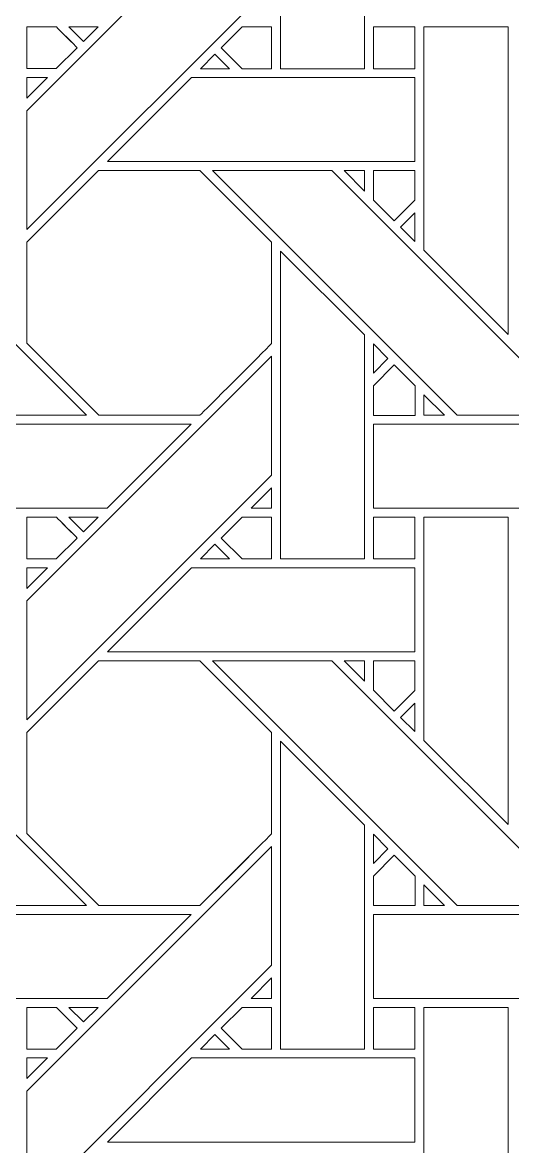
# Model space of a CAD drawing. Header units: inches. Extents: x 3.4 to 21.4, y 4.6 to 13.6.
# Drawn here: x 12.137 to 13.086, y 9.34 to 11.515 of the extents above; entities that cross this region are included whole.
import ezdxf

# ---------------------------------------------------------------- set-up
doc = ezdxf.new("R2010")
doc.units = ezdxf.units.IN
doc.header["$MEASUREMENT"] = 0
doc.layers.add('Design', color=7, linetype='Continuous', lineweight=0)

msp = doc.modelspace()

# ---------------------------------------------------------------- linework, layer by layer
at = {"layer": 'Design'}
for points, knots in [([(3.3829, 13.5948), (3.3829, 13.5948), (3.3829, 4.5948), (3.3829, 4.5948), (3.3829, 4.5948), (21.3829, 4.5948), (21.3829, 4.5948), (21.3829, 4.5948), (21.3829, 13.5948), (21.3829, 13.5948), (21.3829, 13.5948), (3.3829, 13.5948), (3.3829, 13.5948)], [0, 0, 0, 0, 1, 1, 1, 2, 2, 2, 3, 3, 3, 4, 4, 4, 4]), ([(3.8379, 13.1448), (3.8379, 13.1448), (3.8379, 5.0448), (3.8379, 5.0448), (3.8379, 5.0448), (20.9329, 5.0448), (20.9329, 5.0448), (20.9329, 5.0448), (20.9329, 13.1448), (20.9329, 13.1448), (20.9329, 13.1448), (3.8379, 13.1448), (3.8379, 13.1448)], [0, 0, 0, 0, 1, 1, 1, 2, 2, 2, 3, 3, 3, 4, 4, 4, 4]), ([(12.6368, 11.4256), (12.6368, 11.4256), (12.6368, 12.0214), (12.6368, 12.0214), (12.6368, 12.0214), (12.7996, 11.8593), (12.7996, 11.8593), (12.7996, 11.8593), (12.7996, 11.4256), (12.7996, 11.4256), (12.7996, 11.4256), (12.6368, 11.4256), (12.6368, 11.4256)], [0, 0, 0, 0, 1, 1, 1, 2, 2, 2, 3, 3, 3, 4, 4, 4, 4]), ([(12.6197, 11.5878), (12.6197, 11.5878), (12.146, 11.1142), (12.146, 11.1142), (12.146, 11.1142), (12.146, 11.3443), (12.146, 11.3443), (12.146, 11.3443), (12.6197, 11.8179), (12.6197, 11.8179), (12.6197, 11.8179), (12.6197, 11.5878), (12.6197, 11.5878)], [0, 0, 0, 0, 1, 1, 1, 2, 2, 2, 3, 3, 3, 4, 4, 4, 4]), ([(12.2031, 11.5064), (12.2082, 11.5013), (12.239, 11.4705), (12.2434, 11.4661), (12.2434, 11.4661), (12.203, 11.4257), (12.203, 11.4257), (12.203, 11.4257), (12.146, 11.4257), (12.146, 11.4257), (12.146, 11.4257), (12.146, 11.5064), (12.146, 11.5064), (12.146, 11.5064), (12.2031, 11.5064), (12.2031, 11.5064)], [0, 0, 0, 0, 1, 1, 1, 2, 2, 2, 3, 3, 3, 4, 4, 4, 5, 5, 5, 5]), ([(12.2434, 11.4661), (12.2434, 11.4661), (12.203, 11.4257), (12.203, 11.4257), (12.203, 11.4257), (12.146, 11.4257), (12.146, 11.4257), (12.146, 11.4257), (12.146, 11.5064), (12.146, 11.5064), (12.146, 11.5064), (12.2031, 11.5064), (12.2031, 11.5064), (12.2084, 11.5012), (12.2392, 11.4703), (12.2434, 11.4661)], [0, 0, 0, 0, 1, 1, 1, 2, 2, 2, 3, 3, 3, 4, 4, 4, 5, 5, 5, 5]), ([(12.2275, 11.5064), (12.2275, 11.5064), (12.2839, 11.5064), (12.2839, 11.5064), (12.2839, 11.5064), (12.2556, 11.4782), (12.2556, 11.4782), (12.2556, 11.4782), (12.2275, 11.5064), (12.2275, 11.5064)], [0, 0, 0, 0, 1, 1, 1, 2, 2, 2, 3, 3, 3, 3]), ([(12.6197, 11.5064), (12.6197, 11.5064), (12.6197, 11.4256), (12.6197, 11.4256), (12.6197, 11.4256), (12.5626, 11.4256), (12.5626, 11.4256), (12.5626, 11.4256), (12.5222, 11.466), (12.5222, 11.466), (12.5222, 11.466), (12.5627, 11.5064), (12.5627, 11.5064), (12.5627, 11.5064), (12.6197, 11.5064), (12.6197, 11.5064)], [0, 0, 0, 0, 1, 1, 1, 2, 2, 2, 3, 3, 3, 4, 4, 4, 5, 5, 5, 5]), ([(12.6197, 11.5064), (12.6197, 11.5064), (12.6197, 11.4256), (12.6197, 11.4256), (12.6197, 11.4256), (12.5626, 11.4256), (12.5626, 11.4256), (12.5626, 11.4256), (12.5222, 11.466), (12.5222, 11.466), (12.5222, 11.466), (12.5627, 11.5064), (12.5627, 11.5064), (12.5627, 11.5064), (12.6197, 11.5064), (12.6197, 11.5064)], [0, 0, 0, 0, 1, 1, 1, 2, 2, 2, 3, 3, 3, 4, 4, 4, 5, 5, 5, 5]), ([(12.8971, 11.4256), (12.8971, 11.4256), (12.8169, 11.4256), (12.8169, 11.4256), (12.8169, 11.4256), (12.8169, 11.5064), (12.8169, 11.5064), (12.8169, 11.5064), (12.8971, 11.5064), (12.8971, 11.5064), (12.8971, 11.5064), (12.8971, 11.4256), (12.8971, 11.4256)], [0, 0, 0, 0, 1, 1, 1, 2, 2, 2, 3, 3, 3, 4, 4, 4, 4]), ([(12.8971, 11.5064), (12.8971, 11.5064), (12.8971, 11.4256), (12.8971, 11.4256), (12.8971, 11.4256), (12.8169, 11.4256), (12.8169, 11.4256), (12.8169, 11.4256), (12.8169, 11.5064), (12.8169, 11.5064), (12.8169, 11.5064), (12.8971, 11.5064), (12.8971, 11.5064)], [0, 0, 0, 0, 1, 1, 1, 2, 2, 2, 3, 3, 3, 4, 4, 4, 4]), ([(12.9147, 11.0742), (12.9147, 11.0742), (12.9147, 11.5064), (12.9147, 11.5064), (12.9147, 11.5064), (13.0776, 11.5064), (13.0776, 11.5064), (13.0776, 11.5064), (13.0776, 10.9113), (13.0776, 10.9113), (13.0776, 10.9113), (12.9147, 11.0742), (12.9147, 11.0742)], [0, 0, 0, 0, 1, 1, 1, 2, 2, 2, 3, 3, 3, 4, 4, 4, 4]), ([(12.5384, 11.4256), (12.5384, 11.4256), (12.4819, 11.4256), (12.4819, 11.4256), (12.4819, 11.4256), (12.5101, 11.4539), (12.5101, 11.4539), (12.5101, 11.4539), (12.5384, 11.4256), (12.5384, 11.4256)], [0, 0, 0, 0, 1, 1, 1, 2, 2, 2, 3, 3, 3, 3]), ([(12.1859, 11.4085), (12.1859, 11.4085), (12.146, 11.3687), (12.146, 11.3687), (12.146, 11.3687), (12.146, 11.4085), (12.146, 11.4085), (12.146, 11.4085), (12.1859, 11.4085), (12.1859, 11.4085)], [0, 0, 0, 0, 1, 1, 1, 2, 2, 2, 3, 3, 3, 3]), ([(12.8972, 11.4085), (12.8972, 11.4085), (12.8972, 11.2457), (12.8972, 11.2457), (12.8972, 11.2457), (12.3019, 11.2457), (12.3019, 11.2457), (12.3019, 11.2457), (12.4647, 11.4085), (12.4647, 11.4085), (12.4647, 11.4085), (12.8972, 11.4085), (12.8972, 11.4085)], [0, 0, 0, 0, 1, 1, 1, 2, 2, 2, 3, 3, 3, 4, 4, 4, 4]), ([(12.2611, 10.7549), (12.2611, 10.7549), (12.03, 10.7549), (12.03, 10.7549), (12.03, 10.7549), (11.5565, 11.2285), (11.5565, 11.2285), (11.5565, 11.2285), (11.7874, 11.2285), (11.7874, 11.2285), (11.7874, 11.2285), (12.2611, 10.7549), (12.2611, 10.7549)], [0, 0, 0, 0, 1, 1, 1, 2, 2, 2, 3, 3, 3, 4, 4, 4, 4]), ([(12.2847, 11.2285), (12.2847, 11.2285), (12.4809, 11.2285), (12.4809, 11.2285), (12.4809, 11.2285), (12.6197, 11.0898), (12.6197, 11.0898), (12.6197, 11.0898), (12.6197, 10.8936), (12.6197, 10.8936), (12.6019, 10.8757), (12.49, 10.7639), (12.481, 10.7549), (12.481, 10.7549), (12.2853, 10.7549), (12.2853, 10.7549), (12.2853, 10.7549), (12.146, 10.8942), (12.146, 10.8942), (12.146, 10.8942), (12.146, 11.0898), (12.146, 11.0898), (12.146, 11.0898), (12.2847, 11.2285), (12.2847, 11.2285)], [0, 0, 0, 0, 1, 1, 1, 2, 2, 2, 3, 3, 3, 4, 4, 4, 5, 5, 5, 6, 6, 6, 7, 7, 7, 8, 8, 8, 8]), ([(12.6197, 11.0898), (12.6197, 11.0898), (12.6197, 10.8936), (12.6197, 10.8936), (12.6019, 10.8757), (12.49, 10.7639), (12.481, 10.7549), (12.481, 10.7549), (12.2853, 10.7549), (12.2853, 10.7549), (12.2853, 10.7549), (12.146, 10.8942), (12.146, 10.8942), (12.146, 10.8942), (12.146, 11.0898), (12.146, 11.0898), (12.146, 11.0898), (12.2847, 11.2285), (12.2847, 11.2285), (12.2847, 11.2285), (12.4809, 11.2285), (12.4809, 11.2285), (12.4809, 11.2285), (12.6197, 11.0898), (12.6197, 11.0898)], [0, 0, 0, 0, 1, 1, 1, 2, 2, 2, 3, 3, 3, 4, 4, 4, 5, 5, 5, 6, 6, 6, 7, 7, 7, 8, 8, 8, 8]), ([(13.2098, 10.7549), (13.2098, 10.7549), (12.9787, 10.7549), (12.9787, 10.7549), (12.9787, 10.7549), (12.5052, 11.2285), (12.5052, 11.2285), (12.5052, 11.2285), (12.7361, 11.2285), (12.7361, 11.2285), (12.7361, 11.2285), (13.2098, 10.7549), (13.2098, 10.7549)], [0, 0, 0, 0, 1, 1, 1, 2, 2, 2, 3, 3, 3, 4, 4, 4, 4]), ([(12.7603, 11.2285), (12.7603, 11.2285), (12.7997, 11.2285), (12.7997, 11.2285), (12.7997, 11.2285), (12.7997, 11.1887), (12.7997, 11.1887), (12.7997, 11.1887), (12.7603, 11.2285), (12.7603, 11.2285)], [0, 0, 0, 0, 1, 1, 1, 2, 2, 2, 3, 3, 3, 3]), ([(12.8971, 11.2286), (12.8971, 11.2286), (12.8971, 11.171), (12.8971, 11.171), (12.8971, 11.171), (12.8572, 11.131), (12.8572, 11.131), (12.8572, 11.131), (12.8169, 11.1714), (12.8169, 11.1714), (12.8169, 11.1714), (12.8169, 11.2286), (12.8169, 11.2286), (12.8169, 11.2286), (12.8971, 11.2286), (12.8971, 11.2286)], [0, 0, 0, 0, 1, 1, 1, 2, 2, 2, 3, 3, 3, 4, 4, 4, 5, 5, 5, 5]), ([(12.8971, 11.171), (12.8971, 11.171), (12.8572, 11.131), (12.8572, 11.131), (12.8572, 11.131), (12.8169, 11.1714), (12.8169, 11.1714), (12.8169, 11.1714), (12.8169, 11.2286), (12.8169, 11.2286), (12.8169, 11.2286), (12.8971, 11.2286), (12.8971, 11.2286), (12.8971, 11.2286), (12.8971, 11.171), (12.8971, 11.171)], [0, 0, 0, 0, 1, 1, 1, 2, 2, 2, 3, 3, 3, 4, 4, 4, 5, 5, 5, 5]), ([(12.8972, 11.1467), (12.8972, 11.1467), (12.8972, 11.0915), (12.8972, 11.0915), (12.8972, 11.0915), (12.8694, 11.1189), (12.8694, 11.1189), (12.8694, 11.1189), (12.8972, 11.1467), (12.8972, 11.1467)], [0, 0, 0, 0, 1, 1, 1, 2, 2, 2, 3, 3, 3, 3]), ([(12.6368, 10.4769), (12.6368, 10.4769), (12.6368, 11.0727), (12.6368, 11.0727), (12.6368, 11.0727), (12.7996, 10.9106), (12.7996, 10.9106), (12.7996, 10.9106), (12.7996, 10.4769), (12.7996, 10.4769), (12.7996, 10.4769), (12.6368, 10.4769), (12.6368, 10.4769)], [0, 0, 0, 0, 1, 1, 1, 2, 2, 2, 3, 3, 3, 4, 4, 4, 4]), ([(12.8169, 10.8363), (12.8169, 10.8363), (12.8169, 10.8931), (12.8169, 10.8931), (12.8169, 10.8931), (12.8451, 10.8645), (12.8451, 10.8645), (12.8451, 10.8645), (12.8169, 10.8363), (12.8169, 10.8363)], [0, 0, 0, 0, 1, 1, 1, 2, 2, 2, 3, 3, 3, 3]), ([(12.6197, 10.6391), (12.6197, 10.6391), (12.146, 10.1655), (12.146, 10.1655), (12.146, 10.1655), (12.146, 10.3956), (12.146, 10.3956), (12.146, 10.3956), (12.6197, 10.8692), (12.6197, 10.8692), (12.6197, 10.8692), (12.6197, 10.6391), (12.6197, 10.6391)], [0, 0, 0, 0, 1, 1, 1, 2, 2, 2, 3, 3, 3, 4, 4, 4, 4]), ([(12.8169, 10.7547), (12.8169, 10.7547), (12.8169, 10.812), (12.8169, 10.812), (12.8169, 10.812), (12.8572, 10.8523), (12.8572, 10.8523), (12.8572, 10.8523), (12.8976, 10.812), (12.8976, 10.812), (12.8976, 10.812), (12.8976, 10.7547), (12.8976, 10.7547), (12.8976, 10.7547), (12.8169, 10.7547), (12.8169, 10.7547)], [0, 0, 0, 0, 1, 1, 1, 2, 2, 2, 3, 3, 3, 4, 4, 4, 5, 5, 5, 5]), ([(12.8572, 10.8523), (12.8572, 10.8523), (12.8976, 10.812), (12.8976, 10.812), (12.8976, 10.812), (12.8976, 10.7547), (12.8976, 10.7547), (12.8976, 10.7547), (12.8169, 10.7547), (12.8169, 10.7547), (12.8169, 10.7547), (12.8169, 10.812), (12.8169, 10.812), (12.8169, 10.812), (12.8572, 10.8523), (12.8572, 10.8523)], [0, 0, 0, 0, 1, 1, 1, 2, 2, 2, 3, 3, 3, 4, 4, 4, 5, 5, 5, 5]), ([(12.9148, 10.7549), (12.9148, 10.7549), (12.9148, 10.7947), (12.9148, 10.7947), (12.9148, 10.7947), (12.9545, 10.7549), (12.9545, 10.7549), (12.9545, 10.7549), (12.9148, 10.7549), (12.9148, 10.7549)], [0, 0, 0, 0, 1, 1, 1, 2, 2, 2, 3, 3, 3, 3]), ([(12.4639, 10.7376), (12.4639, 10.7376), (12.3012, 10.5749), (12.3012, 10.5749), (12.3012, 10.5749), (11.8682, 10.5749), (11.8682, 10.5749), (11.8682, 10.5749), (11.8682, 10.7376), (11.8682, 10.7376), (11.8682, 10.7376), (12.4639, 10.7376), (12.4639, 10.7376)], [0, 0, 0, 0, 1, 1, 1, 2, 2, 2, 3, 3, 3, 4, 4, 4, 4]), ([(13.4126, 10.7376), (13.4126, 10.7376), (13.2499, 10.5749), (13.2499, 10.5749), (13.2499, 10.5749), (12.8169, 10.5749), (12.8169, 10.5749), (12.8169, 10.5749), (12.8169, 10.7376), (12.8169, 10.7376), (12.8169, 10.7376), (13.4126, 10.7376), (13.4126, 10.7376)], [0, 0, 0, 0, 1, 1, 1, 2, 2, 2, 3, 3, 3, 4, 4, 4, 4]), ([(12.5799, 10.575), (12.5799, 10.575), (12.6197, 10.6147), (12.6197, 10.6147), (12.6197, 10.6147), (12.6197, 10.575), (12.6197, 10.575), (12.6197, 10.575), (12.5799, 10.575), (12.5799, 10.575)], [0, 0, 0, 0, 1, 1, 1, 2, 2, 2, 3, 3, 3, 3]), ([(12.2031, 10.5577), (12.2082, 10.5526), (12.239, 10.5218), (12.2434, 10.5173), (12.2434, 10.5173), (12.203, 10.4769), (12.203, 10.4769), (12.203, 10.4769), (12.146, 10.4769), (12.146, 10.4769), (12.146, 10.4769), (12.146, 10.5577), (12.146, 10.5577), (12.146, 10.5577), (12.2031, 10.5577), (12.2031, 10.5577)], [0, 0, 0, 0, 1, 1, 1, 2, 2, 2, 3, 3, 3, 4, 4, 4, 5, 5, 5, 5]), ([(12.2434, 10.5173), (12.2434, 10.5173), (12.203, 10.4769), (12.203, 10.4769), (12.203, 10.4769), (12.146, 10.4769), (12.146, 10.4769), (12.146, 10.4769), (12.146, 10.5577), (12.146, 10.5577), (12.146, 10.5577), (12.2031, 10.5577), (12.2031, 10.5577), (12.2083, 10.5525), (12.2391, 10.5217), (12.2434, 10.5173)], [0, 0, 0, 0, 1, 1, 1, 2, 2, 2, 3, 3, 3, 4, 4, 4, 5, 5, 5, 5]), ([(12.2275, 10.5577), (12.2275, 10.5577), (12.2839, 10.5577), (12.2839, 10.5577), (12.2839, 10.5577), (12.2556, 10.5295), (12.2556, 10.5295), (12.2556, 10.5295), (12.2275, 10.5577), (12.2275, 10.5577)], [0, 0, 0, 0, 1, 1, 1, 2, 2, 2, 3, 3, 3, 3]), ([(12.6197, 10.5577), (12.6197, 10.5577), (12.6197, 10.4769), (12.6197, 10.4769), (12.6197, 10.4769), (12.5626, 10.4769), (12.5626, 10.4769), (12.5626, 10.4769), (12.5222, 10.5173), (12.5222, 10.5173), (12.5222, 10.5173), (12.5627, 10.5577), (12.5627, 10.5577), (12.5627, 10.5577), (12.6197, 10.5577), (12.6197, 10.5577)], [0, 0, 0, 0, 1, 1, 1, 2, 2, 2, 3, 3, 3, 4, 4, 4, 5, 5, 5, 5]), ([(12.6197, 10.5577), (12.6197, 10.5577), (12.6197, 10.4769), (12.6197, 10.4769), (12.6197, 10.4769), (12.5626, 10.4769), (12.5626, 10.4769), (12.5626, 10.4769), (12.5222, 10.5173), (12.5222, 10.5173), (12.5222, 10.5173), (12.5627, 10.5577), (12.5627, 10.5577), (12.5627, 10.5577), (12.6197, 10.5577), (12.6197, 10.5577)], [0, 0, 0, 0, 1, 1, 1, 2, 2, 2, 3, 3, 3, 4, 4, 4, 5, 5, 5, 5]), ([(12.8971, 10.4769), (12.8971, 10.4769), (12.8169, 10.4769), (12.8169, 10.4769), (12.8169, 10.4769), (12.8169, 10.5577), (12.8169, 10.5577), (12.8169, 10.5577), (12.8971, 10.5577), (12.8971, 10.5577), (12.8971, 10.5577), (12.8971, 10.4769), (12.8971, 10.4769)], [0, 0, 0, 0, 1, 1, 1, 2, 2, 2, 3, 3, 3, 4, 4, 4, 4]), ([(12.8971, 10.5577), (12.8971, 10.5577), (12.8971, 10.4769), (12.8971, 10.4769), (12.8971, 10.4769), (12.8169, 10.4769), (12.8169, 10.4769), (12.8169, 10.4769), (12.8169, 10.5577), (12.8169, 10.5577), (12.8169, 10.5577), (12.8971, 10.5577), (12.8971, 10.5577)], [0, 0, 0, 0, 1, 1, 1, 2, 2, 2, 3, 3, 3, 4, 4, 4, 4]), ([(12.9147, 10.1255), (12.9147, 10.1255), (12.9147, 10.5577), (12.9147, 10.5577), (12.9147, 10.5577), (13.0776, 10.5577), (13.0776, 10.5577), (13.0776, 10.5577), (13.0776, 9.9626), (13.0776, 9.9626), (13.0776, 9.9626), (12.9147, 10.1255), (12.9147, 10.1255)], [0, 0, 0, 0, 1, 1, 1, 2, 2, 2, 3, 3, 3, 4, 4, 4, 4]), ([(12.5384, 10.4769), (12.5384, 10.4769), (12.4819, 10.4769), (12.4819, 10.4769), (12.4819, 10.4769), (12.5101, 10.5052), (12.5101, 10.5052), (12.5101, 10.5052), (12.5384, 10.4769), (12.5384, 10.4769)], [0, 0, 0, 0, 1, 1, 1, 2, 2, 2, 3, 3, 3, 3]), ([(12.1859, 10.4598), (12.1859, 10.4598), (12.146, 10.4199), (12.146, 10.4199), (12.146, 10.4199), (12.146, 10.4598), (12.146, 10.4598), (12.146, 10.4598), (12.1859, 10.4598), (12.1859, 10.4598)], [0, 0, 0, 0, 1, 1, 1, 2, 2, 2, 3, 3, 3, 3]), ([(12.8972, 10.4598), (12.8972, 10.4598), (12.8972, 10.2969), (12.8972, 10.2969), (12.8972, 10.2969), (12.3019, 10.2969), (12.3019, 10.2969), (12.3019, 10.2969), (12.4647, 10.4598), (12.4647, 10.4598), (12.4647, 10.4598), (12.8972, 10.4598), (12.8972, 10.4598)], [0, 0, 0, 0, 1, 1, 1, 2, 2, 2, 3, 3, 3, 4, 4, 4, 4]), ([(12.2611, 9.8062), (12.2611, 9.8062), (12.03, 9.8062), (12.03, 9.8062), (12.03, 9.8062), (11.5565, 10.2798), (11.5565, 10.2798), (11.5565, 10.2798), (11.7874, 10.2798), (11.7874, 10.2798), (11.7874, 10.2798), (12.2611, 9.8062), (12.2611, 9.8062)], [0, 0, 0, 0, 1, 1, 1, 2, 2, 2, 3, 3, 3, 4, 4, 4, 4]), ([(12.2847, 10.2798), (12.2847, 10.2798), (12.4809, 10.2798), (12.4809, 10.2798), (12.4809, 10.2798), (12.6197, 10.1411), (12.6197, 10.1411), (12.6197, 10.1411), (12.6197, 9.9449), (12.6197, 9.9449), (12.6019, 9.9269), (12.49, 9.8152), (12.481, 9.8062), (12.481, 9.8062), (12.2853, 9.8062), (12.2853, 9.8062), (12.2853, 9.8062), (12.146, 9.9454), (12.146, 9.9454), (12.146, 9.9454), (12.146, 10.1411), (12.146, 10.1411), (12.146, 10.1411), (12.2847, 10.2798), (12.2847, 10.2798)], [0, 0, 0, 0, 1, 1, 1, 2, 2, 2, 3, 3, 3, 4, 4, 4, 5, 5, 5, 6, 6, 6, 7, 7, 7, 8, 8, 8, 8]), ([(12.6197, 10.1411), (12.6197, 10.1411), (12.6197, 9.9449), (12.6197, 9.9449), (12.6017, 9.9268), (12.4898, 9.8151), (12.481, 9.8062), (12.481, 9.8062), (12.2853, 9.8062), (12.2853, 9.8062), (12.2853, 9.8062), (12.146, 9.9454), (12.146, 9.9454), (12.146, 9.9454), (12.146, 10.1411), (12.146, 10.1411), (12.146, 10.1411), (12.2847, 10.2798), (12.2847, 10.2798), (12.2847, 10.2798), (12.4809, 10.2798), (12.4809, 10.2798), (12.4809, 10.2798), (12.6197, 10.1411), (12.6197, 10.1411)], [0, 0, 0, 0, 1, 1, 1, 2, 2, 2, 3, 3, 3, 4, 4, 4, 5, 5, 5, 6, 6, 6, 7, 7, 7, 8, 8, 8, 8]), ([(13.2098, 9.8062), (13.2098, 9.8062), (12.9788, 9.8062), (12.9788, 9.8062), (12.9788, 9.8062), (12.5052, 10.2798), (12.5052, 10.2798), (12.5052, 10.2798), (12.7361, 10.2798), (12.7361, 10.2798), (12.7361, 10.2798), (13.2098, 9.8062), (13.2098, 9.8062)], [0, 0, 0, 0, 1, 1, 1, 2, 2, 2, 3, 3, 3, 4, 4, 4, 4]), ([(12.7602, 10.2798), (12.7602, 10.2798), (12.7997, 10.2798), (12.7997, 10.2798), (12.7997, 10.2798), (12.7997, 10.24), (12.7997, 10.24), (12.7997, 10.24), (12.7602, 10.2798), (12.7602, 10.2798)], [0, 0, 0, 0, 1, 1, 1, 2, 2, 2, 3, 3, 3, 3]), ([(12.8971, 10.2798), (12.8971, 10.2798), (12.8971, 10.2222), (12.8971, 10.2222), (12.8971, 10.2222), (12.8572, 10.1823), (12.8572, 10.1823), (12.8572, 10.1823), (12.8169, 10.2226), (12.8169, 10.2226), (12.8169, 10.2226), (12.8169, 10.2798), (12.8169, 10.2798), (12.8169, 10.2798), (12.8971, 10.2798), (12.8971, 10.2798)], [0, 0, 0, 0, 1, 1, 1, 2, 2, 2, 3, 3, 3, 4, 4, 4, 5, 5, 5, 5]), ([(12.8971, 10.2222), (12.8971, 10.2222), (12.8572, 10.1823), (12.8572, 10.1823), (12.8572, 10.1823), (12.8169, 10.2226), (12.8169, 10.2226), (12.8169, 10.2226), (12.8169, 10.2798), (12.8169, 10.2798), (12.8169, 10.2798), (12.8971, 10.2798), (12.8971, 10.2798), (12.8971, 10.2798), (12.8971, 10.2222), (12.8971, 10.2222)], [0, 0, 0, 0, 1, 1, 1, 2, 2, 2, 3, 3, 3, 4, 4, 4, 5, 5, 5, 5]), ([(12.8972, 10.198), (12.8972, 10.198), (12.8972, 10.1428), (12.8972, 10.1428), (12.8972, 10.1428), (12.8694, 10.1702), (12.8694, 10.1702), (12.8694, 10.1702), (12.8972, 10.198), (12.8972, 10.198)], [0, 0, 0, 0, 1, 1, 1, 2, 2, 2, 3, 3, 3, 3]), ([(12.6368, 9.5282), (12.6368, 9.5282), (12.6368, 10.124), (12.6368, 10.124), (12.6368, 10.124), (12.7996, 9.9618), (12.7996, 9.9618), (12.7996, 9.9618), (12.7996, 9.5282), (12.7996, 9.5282), (12.7996, 9.5282), (12.6368, 9.5282), (12.6368, 9.5282)], [0, 0, 0, 0, 1, 1, 1, 2, 2, 2, 3, 3, 3, 4, 4, 4, 4]), ([(12.8169, 9.8876), (12.8169, 9.8876), (12.8169, 9.9444), (12.8169, 9.9444), (12.8169, 9.9444), (12.8451, 9.9158), (12.8451, 9.9158), (12.8451, 9.9158), (12.8169, 9.8876), (12.8169, 9.8876)], [0, 0, 0, 0, 1, 1, 1, 2, 2, 2, 3, 3, 3, 3]), ([(12.6197, 9.6904), (12.6197, 9.6904), (12.146, 9.2167), (12.146, 9.2167), (12.146, 9.2167), (12.146, 9.4468), (12.146, 9.4468), (12.146, 9.4468), (12.6197, 9.9204), (12.6197, 9.9204), (12.6197, 9.9204), (12.6197, 9.6904), (12.6197, 9.6904)], [0, 0, 0, 0, 1, 1, 1, 2, 2, 2, 3, 3, 3, 4, 4, 4, 4]), ([(12.8169, 9.8059), (12.8169, 9.8059), (12.8169, 9.8632), (12.8169, 9.8632), (12.8169, 9.8632), (12.8572, 9.9036), (12.8572, 9.9036), (12.8572, 9.9036), (12.8976, 9.8632), (12.8976, 9.8632), (12.8976, 9.8632), (12.8976, 9.8059), (12.8976, 9.8059), (12.8976, 9.8059), (12.8169, 9.8059), (12.8169, 9.8059)], [0, 0, 0, 0, 1, 1, 1, 2, 2, 2, 3, 3, 3, 4, 4, 4, 5, 5, 5, 5]), ([(12.8572, 9.9036), (12.8572, 9.9036), (12.8976, 9.8632), (12.8976, 9.8632), (12.8976, 9.8632), (12.8976, 9.8059), (12.8976, 9.8059), (12.8976, 9.8059), (12.8169, 9.8059), (12.8169, 9.8059), (12.8169, 9.8059), (12.8169, 9.8632), (12.8169, 9.8632), (12.8169, 9.8632), (12.8572, 9.9036), (12.8572, 9.9036)], [0, 0, 0, 0, 1, 1, 1, 2, 2, 2, 3, 3, 3, 4, 4, 4, 5, 5, 5, 5]), ([(12.9148, 9.8062), (12.9148, 9.8062), (12.9148, 9.846), (12.9148, 9.846), (12.9148, 9.846), (12.9546, 9.8062), (12.9546, 9.8062), (12.9546, 9.8062), (12.9148, 9.8062), (12.9148, 9.8062)], [0, 0, 0, 0, 1, 1, 1, 2, 2, 2, 3, 3, 3, 3]), ([(12.4639, 9.7889), (12.4639, 9.7889), (12.3012, 9.6262), (12.3012, 9.6262), (12.3012, 9.6262), (11.8682, 9.6262), (11.8682, 9.6262), (11.8682, 9.6262), (11.8682, 9.7889), (11.8682, 9.7889), (11.8682, 9.7889), (12.4639, 9.7889), (12.4639, 9.7889)], [0, 0, 0, 0, 1, 1, 1, 2, 2, 2, 3, 3, 3, 4, 4, 4, 4]), ([(13.4126, 9.7889), (13.4126, 9.7889), (13.2499, 9.6262), (13.2499, 9.6262), (13.2499, 9.6262), (12.8169, 9.6262), (12.8169, 9.6262), (12.8169, 9.6262), (12.8169, 9.7889), (12.8169, 9.7889), (12.8169, 9.7889), (13.4126, 9.7889), (13.4126, 9.7889)], [0, 0, 0, 0, 1, 1, 1, 2, 2, 2, 3, 3, 3, 4, 4, 4, 4]), ([(12.5799, 9.6262), (12.5799, 9.6262), (12.6197, 9.666), (12.6197, 9.666), (12.6197, 9.666), (12.6197, 9.6262), (12.6197, 9.6262), (12.6197, 9.6262), (12.5799, 9.6262), (12.5799, 9.6262)], [0, 0, 0, 0, 1, 1, 1, 2, 2, 2, 3, 3, 3, 3]), ([(12.2031, 9.609), (12.2082, 9.6038), (12.239, 9.573), (12.2434, 9.5686), (12.2434, 9.5686), (12.203, 9.5282), (12.203, 9.5282), (12.203, 9.5282), (12.146, 9.5282), (12.146, 9.5282), (12.146, 9.5282), (12.146, 9.609), (12.146, 9.609), (12.146, 9.609), (12.2031, 9.609), (12.2031, 9.609)], [0, 0, 0, 0, 1, 1, 1, 2, 2, 2, 3, 3, 3, 4, 4, 4, 5, 5, 5, 5]), ([(12.2434, 9.5686), (12.2434, 9.5686), (12.203, 9.5282), (12.203, 9.5282), (12.203, 9.5282), (12.146, 9.5282), (12.146, 9.5282), (12.146, 9.5282), (12.146, 9.609), (12.146, 9.609), (12.146, 9.609), (12.2031, 9.609), (12.2031, 9.609), (12.2083, 9.6038), (12.2391, 9.5729), (12.2434, 9.5686)], [0, 0, 0, 0, 1, 1, 1, 2, 2, 2, 3, 3, 3, 4, 4, 4, 5, 5, 5, 5]), ([(12.2275, 9.609), (12.2275, 9.609), (12.2839, 9.609), (12.2839, 9.609), (12.2839, 9.609), (12.2556, 9.5808), (12.2556, 9.5808), (12.2556, 9.5808), (12.2275, 9.609), (12.2275, 9.609)], [0, 0, 0, 0, 1, 1, 1, 2, 2, 2, 3, 3, 3, 3]), ([(12.6197, 9.609), (12.6197, 9.609), (12.6197, 9.5282), (12.6197, 9.5282), (12.6197, 9.5282), (12.5626, 9.5282), (12.5626, 9.5282), (12.5626, 9.5282), (12.5222, 9.5686), (12.5222, 9.5686), (12.5222, 9.5686), (12.5627, 9.609), (12.5627, 9.609), (12.5627, 9.609), (12.6197, 9.609), (12.6197, 9.609)], [0, 0, 0, 0, 1, 1, 1, 2, 2, 2, 3, 3, 3, 4, 4, 4, 5, 5, 5, 5]), ([(12.6197, 9.609), (12.6197, 9.609), (12.6197, 9.5282), (12.6197, 9.5282), (12.6197, 9.5282), (12.5626, 9.5282), (12.5626, 9.5282), (12.5626, 9.5282), (12.5222, 9.5686), (12.5222, 9.5686), (12.5222, 9.5686), (12.5627, 9.609), (12.5627, 9.609), (12.5627, 9.609), (12.6197, 9.609), (12.6197, 9.609)], [0, 0, 0, 0, 1, 1, 1, 2, 2, 2, 3, 3, 3, 4, 4, 4, 5, 5, 5, 5]), ([(12.8971, 9.5282), (12.8971, 9.5282), (12.8169, 9.5282), (12.8169, 9.5282), (12.8169, 9.5282), (12.8169, 9.609), (12.8169, 9.609), (12.8169, 9.609), (12.8971, 9.609), (12.8971, 9.609), (12.8971, 9.609), (12.8971, 9.5282), (12.8971, 9.5282)], [0, 0, 0, 0, 1, 1, 1, 2, 2, 2, 3, 3, 3, 4, 4, 4, 4]), ([(12.8971, 9.609), (12.8971, 9.609), (12.8971, 9.5282), (12.8971, 9.5282), (12.8971, 9.5282), (12.8169, 9.5282), (12.8169, 9.5282), (12.8169, 9.5282), (12.8169, 9.609), (12.8169, 9.609), (12.8169, 9.609), (12.8971, 9.609), (12.8971, 9.609)], [0, 0, 0, 0, 1, 1, 1, 2, 2, 2, 3, 3, 3, 4, 4, 4, 4]), ([(12.9147, 9.1768), (12.9147, 9.1768), (12.9147, 9.609), (12.9147, 9.609), (12.9147, 9.609), (13.0776, 9.609), (13.0776, 9.609), (13.0776, 9.609), (13.0776, 9.0138), (13.0776, 9.0138), (13.0776, 9.0138), (12.9147, 9.1768), (12.9147, 9.1768)], [0, 0, 0, 0, 1, 1, 1, 2, 2, 2, 3, 3, 3, 4, 4, 4, 4]), ([(12.5384, 9.5282), (12.5384, 9.5282), (12.4819, 9.5282), (12.4819, 9.5282), (12.4819, 9.5282), (12.5101, 9.5564), (12.5101, 9.5564), (12.5101, 9.5564), (12.5384, 9.5282), (12.5384, 9.5282)], [0, 0, 0, 0, 1, 1, 1, 2, 2, 2, 3, 3, 3, 3]), ([(12.1859, 9.511), (12.1859, 9.511), (12.146, 9.4712), (12.146, 9.4712), (12.146, 9.4712), (12.146, 9.511), (12.146, 9.511), (12.146, 9.511), (12.1859, 9.511), (12.1859, 9.511)], [0, 0, 0, 0, 1, 1, 1, 2, 2, 2, 3, 3, 3, 3]), ([(12.8972, 9.511), (12.8972, 9.511), (12.8972, 9.3482), (12.8972, 9.3482), (12.8972, 9.3482), (12.3019, 9.3482), (12.3019, 9.3482), (12.3019, 9.3482), (12.4647, 9.511), (12.4647, 9.511), (12.4647, 9.511), (12.8972, 9.511), (12.8972, 9.511)], [0, 0, 0, 0, 1, 1, 1, 2, 2, 2, 3, 3, 3, 4, 4, 4, 4])]:
    msp.add_open_spline(points, degree=3, knots=knots, dxfattribs=at)

doc.saveas('drawing.dxf')
